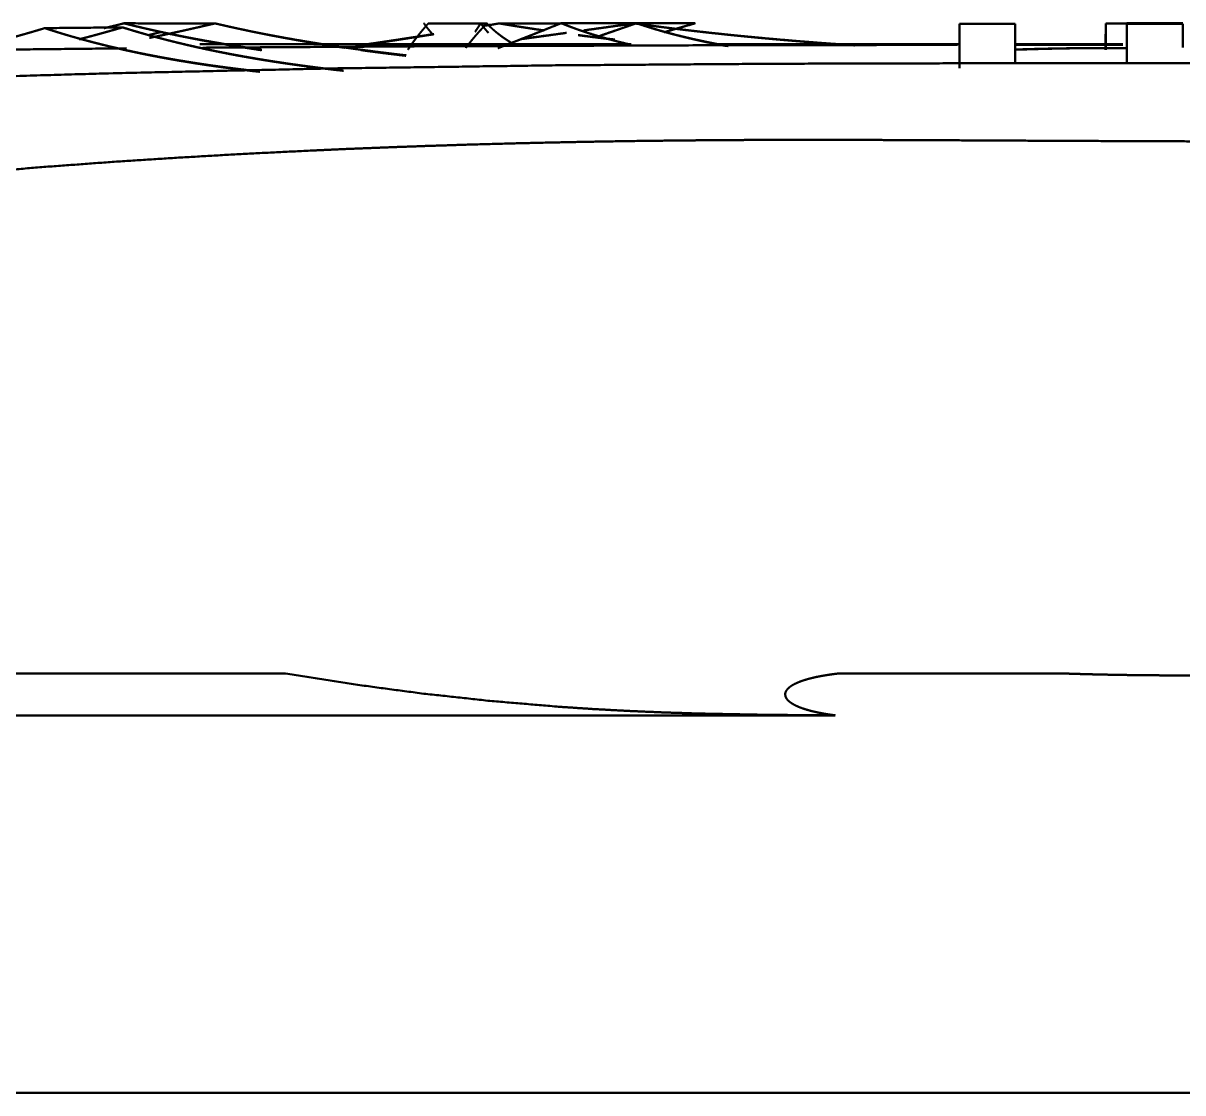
# Paper-space layout 'Layout1' of a CAD drawing. Header units: millimetres. Extents: x 37 to 380, y 30 to 264.
# Drawn here: x 57.91 to 63.44, y 167.45 to 172.55 of the extents above; entities that cross this region are included whole.
import ezdxf

# ---------------------------------------------------------------- set-up
doc = ezdxf.new("R2010")
doc.units = ezdxf.units.MM
doc.layers.add('170', color=7, linetype='Continuous', true_color=0xffffff)

psp = doc.layouts.get("Layout1")

# ---------------------------------------------------------------- linework, layer by layer
at = {"layer": '170', "color": 155, "linetype": 'Continuous', "lineweight": 50}
for p, q in [((60.1793, 172.549), (60.4782, 172.549)), ((60.4782, 172.549), (60.1793, 172.549)), ((62.374, 172.3349), (62.374, 172.5466)), ((63.0717, 172.549), (63.0701, 172.4231)), ((63.0713, 172.4486), (63.0717, 172.5492)), ((63.0717, 172.5492), (63.3032, 172.5491)), ((63.1729, 172.3565), (63.1729, 172.5473)), ((58.7523, 172.4498), (59.1657, 172.4495)), ((62.6406, 172.4469), (63.1535, 172.4473)), ((62.6409, 172.4495), (63.153, 172.4494)), ((63.0912, 172.4314), (63.1728, 172.4313)), ((40.9008, 169.4491), (59.1618, 169.4491)), ((40.9008, 169.2491), (61.7819, 169.2491)), ((40.9008, 167.4491), (67.7307, 167.4491)), ((40.9008, 167.4491), (67.7307, 167.4491))]:
    psp.add_line(p, q, dxfattribs=at)
for points, knots in [([(57.5826, 172.4133), (57.5887, 172.4147), (57.6, 172.4171), (57.6112, 172.4196), (57.6225, 172.4222), (57.6338, 172.4248), (57.6452, 172.4274), (57.6565, 172.43), (57.668, 172.4327), (57.6794, 172.4354), (57.6909, 172.4382), (57.7024, 172.441), (57.714, 172.4438), (57.7255, 172.4467), (57.7371, 172.4496), (57.7488, 172.4526), (57.7605, 172.4555), (57.7722, 172.4586), (57.7839, 172.4616), (57.7957, 172.4647), (57.8075, 172.4678), (57.8194, 172.471), (57.8313, 172.4742), (57.8432, 172.4774), (57.8551, 172.4807), (57.8671, 172.484), (57.8791, 172.4873), (57.8911, 172.4907), (57.9032, 172.4941), (57.9153, 172.4975), (57.9274, 172.501), (57.9396, 172.5045), (57.9518, 172.5081), (57.964, 172.5117), (57.9763, 172.5153), (57.9886, 172.5189), (58.0009, 172.5226), (58.0132, 172.5264)], [0, 0, 0.014145, 0.03994, 0.065806, 0.091783, 0.117833, 0.143998, 0.170231, 0.196575, 0.222997, 0.249514, 0.276132, 0.302834, 0.329626, 0.356519, 0.383497, 0.410559, 0.437723, 0.464972, 0.492312, 0.519747, 0.547275, 0.574898, 0.602602, 0.630402, 0.658277, 0.686266, 0.714336, 0.742503, 0.770745, 0.799084, 0.827515, 0.856039, 0.88465, 0.913347, 0.942142, 0.971048, 1, 1]), ([(59.038, 172.3195), (59.0014, 172.3237), (58.9693, 172.3274), (58.9375, 172.3313), (58.906, 172.3353), (58.8747, 172.3393), (58.8438, 172.3435), (58.813, 172.3478), (58.7826, 172.3522), (58.7524, 172.3567), (58.7226, 172.3613), (58.6929, 172.3661), (58.6636, 172.3709), (58.6344, 172.3758), (58.6057, 172.3809), (58.577, 172.386), (58.5488, 172.3913), (58.5207, 172.3967), (58.493, 172.4021), (58.4654, 172.4077), (58.4382, 172.4134), (58.4111, 172.4192), (58.3844, 172.4251), (58.3579, 172.4311), (58.3317, 172.4372), (58.3056, 172.4434), (58.28, 172.4497), (58.2544, 172.4562), (58.2292, 172.4627), (58.2042, 172.4693), (58.1795, 172.4761), (58.1549, 172.483), (58.1307, 172.4899), (58.1067, 172.497), (58.0829, 172.5042), (58.0594, 172.5115), (58.0361, 172.5189), (58.013, 172.5264)], [0, 0, 0.035184, 0.065951, 0.096599, 0.126872, 0.157028, 0.186807, 0.216471, 0.245766, 0.274947, 0.303766, 0.332471, 0.360814, 0.389052, 0.416933, 0.444704, 0.472127, 0.499441, 0.526417, 0.553282, 0.579809, 0.606238, 0.63233, 0.658321, 0.683987, 0.709553, 0.734798, 0.759949, 0.784787, 0.809525, 0.833959, 0.858303, 0.882342, 0.906298, 0.929954, 0.953524, 0.976788, 1, 1]), ([(58.0132, 172.5264), (58.0257, 172.5223), (58.0383, 172.5182), (58.0508, 172.5142), (58.0634, 172.5103), (58.0761, 172.5063), (58.0887, 172.5024), (58.1014, 172.4986), (58.1142, 172.4948), (58.1269, 172.491), (58.1397, 172.4873), (58.1526, 172.4836), (58.1654, 172.4799), (58.1783, 172.4763), (58.1913, 172.4727), (58.2042, 172.4692), (58.2172, 172.4656), (58.2303, 172.4622), (58.2433, 172.4587), (58.2564, 172.4553), (58.2696, 172.452), (58.2827, 172.4487), (58.2959, 172.4454), (58.3092, 172.4421), (58.3224, 172.4389), (58.3357, 172.4357), (58.3491, 172.4326), (58.3624, 172.4295), (58.3758, 172.4264), (58.3892, 172.4233), (58.4027, 172.4203), (58.4162, 172.4174), (58.4297, 172.4144), (58.4432, 172.4115), (58.4568, 172.4087), (58.4704, 172.4058), (58.4841, 172.403), (58.4978, 172.4002), (58.5115, 172.3975), (58.5252, 172.3948), (58.539, 172.3921), (58.5528, 172.3895), (58.5666, 172.3869), (58.5805, 172.3843), (58.5944, 172.3818), (58.6083, 172.3793), (58.6223, 172.3768), (58.6363, 172.3743), (58.6503, 172.3719), (58.6643, 172.3695), (58.6784, 172.3672), (58.6925, 172.3649), (58.7067, 172.3626), (58.7209, 172.3603), (58.7351, 172.3581), (58.7493, 172.3559), (58.7636, 172.3537), (58.7779, 172.3516), (58.7922, 172.3495), (58.8066, 172.3474), (58.821, 172.3453), (58.8354, 172.3433), (58.8498, 172.3413), (58.8643, 172.3393), (58.8788, 172.3374), (58.8934, 172.3355), (58.9079, 172.3336), (58.9225, 172.3318), (58.9372, 172.3299), (58.9518, 172.3281), (58.9665, 172.3264), (58.9812, 172.3246), (58.996, 172.3229), (59.0108, 172.3212), (59.0256, 172.3196), (59.0373, 172.3183)], [0, 0, 0.012561, 0.025139, 0.037732, 0.050354, 0.062993, 0.075655, 0.088327, 0.101028, 0.113741, 0.126484, 0.139237, 0.15202, 0.164818, 0.177642, 0.190481, 0.203346, 0.216229, 0.229135, 0.242058, 0.255009, 0.267975, 0.280969, 0.29398, 0.30702, 0.320072, 0.333153, 0.346254, 0.35938, 0.372526, 0.385697, 0.398888, 0.412101, 0.425338, 0.438602, 0.451889, 0.465192, 0.478523, 0.491877, 0.505252, 0.518658, 0.53208, 0.545526, 0.558996, 0.572494, 0.586012, 0.599558, 0.613121, 0.626715, 0.640329, 0.65397, 0.667632, 0.681324, 0.695035, 0.708769, 0.72253, 0.73632, 0.750131, 0.763967, 0.777822, 0.791708, 0.80562, 0.819552, 0.83351, 0.847493, 0.861502, 0.875538, 0.889598, 0.903681, 0.91779, 0.931924, 0.946086, 0.960273, 0.974482, 0.988718, 1, 1]), ([(58.1764, 172.4729), (58.1899, 172.4764), (58.2034, 172.4799), (58.2306, 172.4871), (58.2443, 172.4908), (58.258, 172.4945), (58.2718, 172.4983), (58.2856, 172.5021), (58.2995, 172.506), (58.3135, 172.5099), (58.3275, 172.5138), (58.3415, 172.5178), (58.3556, 172.5218), (58.384, 172.53)], [0, 0, 0.064416, 0.129416, 0.260202, 0.325988, 0.39215, 0.4585, 0.525215, 0.592154, 0.65947, 0.726964, 0.794811, 0.862908, 1, 1]), ([(58.384, 172.53), (58.3579, 172.5225), (58.345, 172.5188), (58.3321, 172.5151), (58.3192, 172.5115), (58.3063, 172.5079), (58.2935, 172.5043), (58.2807, 172.5007), (58.2679, 172.4972), (58.2552, 172.4938), (58.2425, 172.4903), (58.2299, 172.4869), (58.2173, 172.4836), (58.2047, 172.4802), (58.1796, 172.4737), (58.1787, 172.4735)], [0, 0, 0.127193, 0.190495, 0.253604, 0.316511, 0.37926, 0.441784, 0.504139, 0.566267, 0.628228, 0.689963, 0.751519, 0.812874, 0.874061, 0.995796, 1, 1]), ([(58.391, 172.5493), (58.3584, 172.5411), (58.3421, 172.5371), (58.3259, 172.5332), (58.2958, 172.5259)], [0, 0, 0.343373, 0.513911, 0.684117, 1, 1]), ([(58.3046, 172.528), (58.327, 172.5334), (58.3429, 172.5373), (58.3589, 172.5413), (58.375, 172.5453), (58.391, 172.5493)], [0, 0, 0.258749, 0.443359, 0.628334, 0.81404, 1, 1]), ([(59.4376, 172.323), (59.4059, 172.3265), (59.3754, 172.33), (59.345, 172.3336), (59.3147, 172.3373), (59.2845, 172.3411), (59.2545, 172.3451), (59.2246, 172.3491), (59.1947, 172.3533), (59.1651, 172.3575), (59.1355, 172.3619), (59.106, 172.3664), (59.0767, 172.371), (59.0475, 172.3757), (59.0184, 172.3806), (58.9895, 172.3856), (58.9606, 172.3907), (58.9319, 172.3959), (58.9033, 172.4013), (58.8749, 172.4068), (58.8465, 172.4124), (58.8183, 172.4182), (58.7902, 172.4241), (58.7622, 172.4301), (58.7344, 172.4363), (58.7066, 172.4426), (58.679, 172.4491), (58.6516, 172.4557), (58.6242, 172.4624), (58.597, 172.4693), (58.5699, 172.4764), (58.543, 172.4836), (58.5161, 172.4909), (58.4894, 172.4984), (58.4629, 172.5061), (58.4364, 172.5139), (58.4102, 172.5219), (58.384, 172.53)], [0, 0, 0.029704, 0.058262, 0.086725, 0.11509, 0.143359, 0.171531, 0.199602, 0.227588, 0.255469, 0.283262, 0.310952, 0.338555, 0.366061, 0.393482, 0.420798, 0.448037, 0.475173, 0.502226, 0.52918, 0.556058, 0.582833, 0.609536, 0.636133, 0.662665, 0.689093, 0.715453, 0.741712, 0.767906, 0.793997, 0.820032, 0.845966, 0.871835, 0.897611, 0.923337, 0.948955, 0.974506, 1, 1]), ([(58.384, 172.53), (58.3965, 172.5261), (58.409, 172.5222), (58.4216, 172.5184), (58.4343, 172.5145), (58.4471, 172.5107), (58.4599, 172.507), (58.4728, 172.5032), (58.4857, 172.4995), (58.4988, 172.4958), (58.5119, 172.4922), (58.525, 172.4886), (58.5382, 172.485), (58.5515, 172.4814), (58.5649, 172.4779), (58.5783, 172.4744), (58.5918, 172.4709), (58.6054, 172.4674), (58.619, 172.464), (58.6327, 172.4606), (58.6465, 172.4572), (58.6604, 172.4539), (58.6743, 172.4506), (58.6883, 172.4473), (58.7023, 172.444), (58.7164, 172.4408), (58.7306, 172.4376), (58.7449, 172.4344), (58.7592, 172.4313), (58.7736, 172.4282), (58.7881, 172.4251), (58.8026, 172.422), (58.8172, 172.419), (58.8319, 172.416), (58.8467, 172.413), (58.8615, 172.4101), (58.8764, 172.4072), (58.8914, 172.4043), (58.9064, 172.4014), (58.9215, 172.3986), (58.9367, 172.3958), (58.952, 172.393), (58.9673, 172.3903), (58.9827, 172.3875), (58.9982, 172.3849), (59.0137, 172.3822), (59.0293, 172.3796), (59.045, 172.377), (59.0608, 172.3744), (59.0767, 172.3718), (59.0925, 172.3693), (59.1086, 172.3668), (59.1246, 172.3644), (59.1408, 172.3619), (59.1569, 172.3595), (59.1733, 172.3571), (59.1896, 172.3548), (59.206, 172.3525), (59.2225, 172.3502), (59.2391, 172.3479), (59.2558, 172.3457), (59.2725, 172.3435), (59.2893, 172.3413), (59.3062, 172.3391), (59.3232, 172.337), (59.3402, 172.3349), (59.3573, 172.3328), (59.3746, 172.3308), (59.3918, 172.3288), (59.4026, 172.3276)], [0, 0, 0.012599, 0.025218, 0.037919, 0.050646, 0.063457, 0.076289, 0.089211, 0.102151, 0.115179, 0.128229, 0.141366, 0.154532, 0.167778, 0.181054, 0.194416, 0.207804, 0.221277, 0.234783, 0.248373, 0.261988, 0.275697, 0.289431, 0.303256, 0.317104, 0.331049, 0.34502, 0.359083, 0.373173, 0.387354, 0.401565, 0.415872, 0.430207, 0.444633, 0.45909, 0.473637, 0.488219, 0.502893, 0.5176, 0.5324, 0.547229, 0.562158, 0.577113, 0.592169, 0.607253, 0.62244, 0.637652, 0.652963, 0.668307, 0.683752, 0.699226, 0.714804, 0.730407, 0.746114, 0.761855, 0.777698, 0.79357, 0.809547, 0.825553, 0.84167, 0.857812, 0.87406, 0.890343, 0.906731, 0.92315, 0.939674, 0.956235, 0.9729, 0.989598, 1, 1]), ([(58.391, 172.5493), (58.4076, 172.5451), (58.4243, 172.541), (58.4409, 172.537), (58.4577, 172.533), (58.4744, 172.529), (58.4912, 172.5251), (58.508, 172.5212), (58.5248, 172.5174), (58.5417, 172.5136), (58.5586, 172.5098), (58.5756, 172.5061), (58.5926, 172.5024), (58.6096, 172.4988), (58.6267, 172.4953), (58.6438, 172.4917), (58.6609, 172.4882), (58.6781, 172.4848), (58.6953, 172.4814), (58.7125, 172.478), (58.7298, 172.4746), (58.747, 172.4714), (58.7644, 172.4681), (58.7817, 172.4649), (58.7992, 172.4617), (58.8166, 172.4586), (58.8341, 172.4555), (58.8516, 172.4524), (58.8691, 172.4494), (58.8867, 172.4464), (58.9043, 172.4435), (58.9219, 172.4406), (58.9396, 172.4377), (58.9573, 172.4349), (58.975, 172.4321), (58.9928, 172.4294), (59.0106, 172.4266), (59.0455, 172.4214)], [0, 0, 0.025658, 0.05134, 0.077059, 0.102816, 0.128616, 0.154446, 0.180312, 0.206217, 0.232153, 0.258129, 0.284141, 0.310196, 0.336281, 0.362406, 0.388563, 0.414772, 0.441004, 0.467284, 0.493601, 0.519964, 0.546353, 0.572787, 0.599262, 0.62578, 0.652325, 0.678923, 0.705553, 0.732229, 0.758948, 0.785697, 0.812497, 0.839333, 0.866215, 0.893134, 0.920089, 0.94709, 1, 1]), ([(59.0474, 172.4232), (59.0179, 172.4274), (59.0032, 172.4296), (58.9885, 172.4318), (58.9739, 172.434), (58.9595, 172.4363), (58.945, 172.4385), (58.9306, 172.4408), (58.9163, 172.4431), (58.902, 172.4454), (58.8878, 172.4477), (58.8736, 172.45), (58.8595, 172.4524), (58.8455, 172.4548), (58.8315, 172.4572), (58.8176, 172.4596), (58.8038, 172.462), (58.79, 172.4645), (58.7762, 172.4669), (58.7626, 172.4694), (58.7489, 172.4719), (58.7354, 172.4744), (58.7219, 172.477), (58.7084, 172.4795), (58.695, 172.4821), (58.6817, 172.4847), (58.6684, 172.4873), (58.6553, 172.4899), (58.6421, 172.4926), (58.629, 172.4952), (58.616, 172.4979), (58.603, 172.5006), (58.5901, 172.5033), (58.5772, 172.5061), (58.5644, 172.5088), (58.5517, 172.5116), (58.5389, 172.5144), (58.5263, 172.5172), (58.5137, 172.52), (58.5012, 172.5229), (58.4887, 172.5257), (58.4763, 172.5286), (58.464, 172.5315), (58.4517, 172.5344), (58.4394, 172.5374), (58.4273, 172.5403), (58.4151, 172.5433), (58.4031, 172.5463), (58.391, 172.5493)], [0, 0, 0.044557, 0.066801, 0.08891, 0.110987, 0.132922, 0.154823, 0.176589, 0.198322, 0.219915, 0.241482, 0.262907, 0.284307, 0.305566, 0.326793, 0.347885, 0.368953, 0.389881, 0.410784, 0.431545, 0.452281, 0.472879, 0.493452, 0.513891, 0.534298, 0.554578, 0.574823, 0.594941, 0.615038, 0.634991, 0.654923, 0.674722, 0.694498, 0.71414, 0.733754, 0.753243, 0.772701, 0.792037, 0.81135, 0.830527, 0.84968, 0.868705, 0.887711, 0.906581, 0.925436, 0.944162, 0.96287, 0.981439, 1, 1]), ([(58.5123, 172.4798), (58.5455, 172.4867), (58.5624, 172.4903), (58.5794, 172.4939), (58.5965, 172.4976), (58.6136, 172.5013), (58.6308, 172.505), (58.6481, 172.5088), (58.6654, 172.5127), (58.6828, 172.5165), (58.7003, 172.5205), (58.7178, 172.5244), (58.7355, 172.5284), (58.7531, 172.5325), (58.7887, 172.5407), (58.8245, 172.5491)], [0, 0, 0.105947, 0.160158, 0.214468, 0.269128, 0.323903, 0.379013, 0.43426, 0.489836, 0.545549, 0.601598, 0.657763, 0.714278, 0.770894, 0.884983, 1, 1]), ([(58.8247, 172.5491), (58.7901, 172.541), (58.7729, 172.537), (58.7557, 172.533), (58.7386, 172.5291), (58.7215, 172.5252), (58.7044, 172.5214), (58.6874, 172.5175), (58.6705, 172.5138), (58.6535, 172.51), (58.6367, 172.5063), (58.6198, 172.5026), (58.603, 172.499), (58.5863, 172.4954), (58.5696, 172.4918), (58.5529, 172.4883), (58.5372, 172.485)], [0, 0, 0.120533, 0.180529, 0.240398, 0.300066, 0.35959, 0.418912, 0.478108, 0.537102, 0.595954, 0.654612, 0.713137, 0.771443, 0.829625, 0.887588, 0.945444, 1, 1]), ([(58.8245, 172.5491), (58.8396, 172.5456), (58.8547, 172.542), (58.87, 172.5385), (58.8853, 172.5351), (58.9008, 172.5316), (58.9163, 172.5282), (58.9319, 172.5248), (58.9476, 172.5214), (58.9634, 172.5181), (58.9792, 172.5148), (58.9952, 172.5114), (59.0112, 172.5082), (59.0273, 172.5049), (59.0435, 172.5017), (59.0598, 172.4985), (59.0762, 172.4953), (59.0927, 172.4922), (59.1092, 172.4891), (59.1259, 172.486), (59.1426, 172.4829), (59.1595, 172.4798), (59.1764, 172.4768), (59.1934, 172.4738), (59.2105, 172.4708), (59.2277, 172.4679), (59.245, 172.465), (59.2624, 172.4621), (59.2798, 172.4592), (59.2974, 172.4563), (59.315, 172.4535), (59.3327, 172.4507), (59.3505, 172.4479), (59.3685, 172.4452), (59.3865, 172.4425), (59.4046, 172.4398), (59.4227, 172.4371), (59.4411, 172.4344), (59.4594, 172.4318), (59.4779, 172.4292), (59.4964, 172.4266), (59.5151, 172.4241), (59.5338, 172.4216), (59.5527, 172.4191), (59.5716, 172.4166), (59.5906, 172.4141), (59.6097, 172.4117), (59.629, 172.4093), (59.6483, 172.4069), (59.6677, 172.4046), (59.6872, 172.4022), (59.7068, 172.3999), (59.7358, 172.3966)], [0, 0, 0.016804, 0.033619, 0.050575, 0.067568, 0.084698, 0.101857, 0.119157, 0.136484, 0.153958, 0.171456, 0.189105, 0.206772, 0.224596, 0.242444, 0.260438, 0.278464, 0.296634, 0.314836, 0.333188, 0.351566, 0.370097, 0.388658, 0.407372, 0.42611, 0.445007, 0.463929, 0.483003, 0.502111, 0.521375, 0.540667, 0.560117, 0.579593, 0.599231, 0.618894, 0.63872, 0.658572, 0.678588, 0.698632, 0.718834, 0.739071, 0.759464, 0.779892, 0.800478, 0.821099, 0.841877, 0.862691, 0.883668, 0.904674, 0.925849, 0.947049, 0.968418, 1, 1]), ([(59.4425, 172.4327), (59.4227, 172.4356), (59.4056, 172.4382), (59.3885, 172.4408), (59.3715, 172.4434), (59.3545, 172.446), (59.3375, 172.4487), (59.3205, 172.4515), (59.3036, 172.4542), (59.2867, 172.457), (59.2698, 172.4598), (59.253, 172.4627), (59.2362, 172.4656), (59.2194, 172.4685), (59.2026, 172.4714), (59.1859, 172.4744), (59.1691, 172.4774), (59.1525, 172.4805), (59.1358, 172.4836), (59.1192, 172.4867), (59.1026, 172.4898), (59.086, 172.493), (59.0695, 172.4963), (59.053, 172.4995), (59.0365, 172.5028), (59.02, 172.5062), (59.0036, 172.5095), (58.9872, 172.513), (58.9708, 172.5164), (58.9545, 172.5199), (58.9381, 172.5234), (58.9219, 172.527), (58.9056, 172.5306), (58.8894, 172.5342), (58.8732, 172.5379), (58.857, 172.5416), (58.8408, 172.5453), (58.8247, 172.5491)], [0, 0, 0.031816, 0.059304, 0.086758, 0.114172, 0.141552, 0.1689, 0.196215, 0.223491, 0.250732, 0.277944, 0.305115, 0.332254, 0.359352, 0.38643, 0.413467, 0.440465, 0.467431, 0.494369, 0.521267, 0.548146, 0.574977, 0.601777, 0.628549, 0.655286, 0.681989, 0.708668, 0.735309, 0.76192, 0.788488, 0.815038, 0.84155, 0.868036, 0.894484, 0.920919, 0.947308, 0.973665, 1, 1]), ([(59.8421, 172.5492), (59.8383, 172.5449), (59.8347, 172.5406), (59.8311, 172.5365), (59.8275, 172.5323), (59.824, 172.5282), (59.8206, 172.5241), (59.8172, 172.5201), (59.8138, 172.5161), (59.8106, 172.5122), (59.8073, 172.5083), (59.8042, 172.5044), (59.8011, 172.5006), (59.798, 172.4968), (59.795, 172.493), (59.7921, 172.4893), (59.7892, 172.4857), (59.7863, 172.4821), (59.7836, 172.4785), (59.7808, 172.4749), (59.7782, 172.4714), (59.7756, 172.468), (59.773, 172.4645), (59.7705, 172.4612), (59.7681, 172.4578), (59.7657, 172.4545), (59.7634, 172.4513), (59.7611, 172.448), (59.7589, 172.4448), (59.7567, 172.4417), (59.7546, 172.4386), (59.7526, 172.4355), (59.7506, 172.4325), (59.7486, 172.4295), (59.7467, 172.4266), (59.7454, 172.4245)], [0, 0, 0.035847, 0.071446, 0.10649, 0.141129, 0.175335, 0.20913, 0.242443, 0.275373, 0.307872, 0.33996, 0.371597, 0.402823, 0.43362, 0.463987, 0.493924, 0.523505, 0.552606, 0.58133, 0.609575, 0.637446, 0.66491, 0.691949, 0.718563, 0.744805, 0.770571, 0.795987, 0.820981, 0.845626, 0.869778, 0.89353, 0.916917, 0.939905, 0.962459, 0.98467, 1, 1]), ([(59.7459, 172.4249), (59.752, 172.4344), (59.7561, 172.4404), (59.7603, 172.4467), (59.7648, 172.453), (59.7695, 172.4595), (59.7744, 172.4662), (59.7795, 172.473), (59.7848, 172.48), (59.7903, 172.4871), (59.7961, 172.4943), (59.802, 172.5017), (59.8082, 172.5093), (59.8145, 172.5169), (59.8211, 172.5248), (59.8279, 172.5328), (59.8349, 172.5409), (59.8421, 172.5492)], [0, 0, 0.071469, 0.117917, 0.165828, 0.215371, 0.266391, 0.319001, 0.37308, 0.428779, 0.48601, 0.544828, 0.605154, 0.667095, 0.730488, 0.795481, 0.862138, 0.930576, 1, 1]), ([(59.8213, 172.5492), (59.8242, 172.5449), (59.8272, 172.5407), (59.8301, 172.5365), (59.8332, 172.5324), (59.8363, 172.5283), (59.8395, 172.5242), (59.8427, 172.5202), (59.846, 172.5162), (59.8493, 172.5123), (59.8526, 172.5084), (59.8561, 172.5046), (59.8595, 172.5008), (59.8651, 172.4949)], [0, 0, 0.073924, 0.147735, 0.221532, 0.295252, 0.368899, 0.442572, 0.516194, 0.58987, 0.663564, 0.73729, 0.810949, 0.884775, 1, 1]), ([(59.865, 172.4951), (59.8579, 172.5026), (59.8513, 172.5101), (59.8449, 172.5176), (59.8386, 172.5253), (59.8327, 172.5331), (59.8269, 172.5411), (59.8213, 172.5492)], [0, 0, 0.148934, 0.291778, 0.434282, 0.576166, 0.717781, 0.858942, 1, 1]), ([(60.0219, 172.4332), (60.0233, 172.4352), (60.0277, 172.4412), (60.0323, 172.4474), (60.0372, 172.4537), (60.0423, 172.4601), (60.0476, 172.4667), (60.0531, 172.4734), (60.0589, 172.4803), (60.0648, 172.4874), (60.071, 172.4946), (60.0775, 172.5019), (60.0841, 172.5094), (60.091, 172.517), (60.0981, 172.5248), (60.1054, 172.5327), (60.113, 172.5409), (60.1207, 172.5491)], [0, 0, 0.016442, 0.065352, 0.115745, 0.167998, 0.221747, 0.277263, 0.334391, 0.393296, 0.45377, 0.516105, 0.579994, 0.64575, 0.713067, 0.782212, 0.853014, 0.926056, 1, 1]), ([(60.1207, 172.5491), (60.1172, 172.5453), (60.1136, 172.5415), (60.1101, 172.5378), (60.1067, 172.5341), (60.1033, 172.5304), (60.0999, 172.5268), (60.0966, 172.5232), (60.0934, 172.5196), (60.0902, 172.5161), (60.087, 172.5126), (60.0839, 172.5091), (60.0808, 172.5056), (60.0778, 172.5022), (60.0748, 172.4988), (60.0718, 172.4954), (60.069, 172.4921), (60.0661, 172.4888), (60.0633, 172.4855), (60.0606, 172.4823), (60.0579, 172.4791), (60.0552, 172.4759), (60.0526, 172.4727), (60.05, 172.4696), (60.0475, 172.4665), (60.0451, 172.4635), (60.0426, 172.4604), (60.0403, 172.4574), (60.0379, 172.4544), (60.0357, 172.4515), (60.0334, 172.4486), (60.0312, 172.4457), (60.0291, 172.4428), (60.027, 172.44), (60.025, 172.4372), (60.0222, 172.4334)], [0, 0, 0.034172, 0.068179, 0.101804, 0.134998, 0.167884, 0.200459, 0.23258, 0.264418, 0.295898, 0.327023, 0.357791, 0.388276, 0.418333, 0.448034, 0.477431, 0.506473, 0.53511, 0.563466, 0.591447, 0.619075, 0.646349, 0.673272, 0.699842, 0.726113, 0.751959, 0.777529, 0.802674, 0.827545, 0.852045, 0.876198, 0.900002, 0.92346, 0.946571, 0.969316, 1, 1]), ([(60.0922, 172.5491), (60.0894, 172.5451), (60.0866, 172.5411), (60.0839, 172.5371), (60.0813, 172.5332), (60.0787, 172.5294), (60.0762, 172.5255), (60.0737, 172.5217), (60.0712, 172.518), (60.0689, 172.5142), (60.0665, 172.5105), (60.066, 172.5097)], [0, 0, 0.103258, 0.205845, 0.306727, 0.406633, 0.505022, 0.602321, 0.698287, 0.793291, 0.886725, 0.979078, 1, 1]), ([(60.1284, 172.5043), (60.1163, 172.5178), (60.11, 172.5254), (60.1039, 172.5331), (60.098, 172.5411), (60.0922, 172.5491)], [0, 0, 0.314405, 0.485724, 0.656559, 0.828364, 1, 1]), ([(60.0922, 172.5491), (60.0949, 172.5453), (60.0976, 172.5415), (60.1003, 172.5378), (60.1032, 172.5341), (60.106, 172.5304), (60.1089, 172.5268), (60.1119, 172.5231), (60.1149, 172.5196), (60.118, 172.516), (60.1211, 172.5125), (60.1253, 172.5078)], [0, 0, 0.087563, 0.17525, 0.262997, 0.350804, 0.438898, 0.526923, 0.615197, 0.703644, 0.792341, 0.881111, 1, 1]), ([(60.1024, 172.5361), (60.1066, 172.5368), (60.1793, 172.549)], [0, 0, 0.054225, 1, 1]), ([(60.1207, 172.5491), (60.1246, 172.5451), (60.1284, 172.5411), (60.1323, 172.5372), (60.1363, 172.5333), (60.1403, 172.5295), (60.1444, 172.5257), (60.1485, 172.5219), (60.1526, 172.5182), (60.1568, 172.5145), (60.1611, 172.5109), (60.1654, 172.5073), (60.1697, 172.5037), (60.1741, 172.5002), (60.1785, 172.4967), (60.183, 172.4933), (60.1876, 172.4898), (60.1921, 172.4865), (60.1968, 172.4831), (60.2015, 172.4798), (60.2062, 172.4766), (60.211, 172.4734), (60.2158, 172.4702), (60.2207, 172.467), (60.2256, 172.4639), (60.2305, 172.4608), (60.2356, 172.4578), (60.2403, 172.455)], [0, 0, 0.036215, 0.072498, 0.108753, 0.145129, 0.181489, 0.217931, 0.254366, 0.290916, 0.327489, 0.364166, 0.400849, 0.437715, 0.474595, 0.511598, 0.548649, 0.585846, 0.6231, 0.660535, 0.698034, 0.735655, 0.773414, 0.811276, 0.849282, 0.887456, 0.925722, 0.964165, 1, 1]), ([(60.2405, 172.4553), (60.2269, 172.4635), (60.2168, 172.4699), (60.2068, 172.4765), (60.1971, 172.4832), (60.1877, 172.49), (60.1785, 172.4969), (60.1695, 172.504), (60.1608, 172.5112), (60.1523, 172.5185), (60.1441, 172.5259), (60.1361, 172.5335), (60.1283, 172.5413), (60.1207, 172.5491)], [0, 0, 0.103933, 0.182754, 0.260866, 0.337871, 0.414232, 0.489647, 0.564516, 0.638482, 0.711982, 0.784711, 0.857031, 0.928632, 1, 1]), ([(60.1746, 172.431), (60.1806, 172.4333), (60.1952, 172.4389), (60.2099, 172.4446), (60.2401, 172.4564), (60.2555, 172.4624), (60.2712, 172.4685), (60.287, 172.4748), (60.303, 172.4811), (60.3193, 172.4876), (60.3525, 172.5007), (60.3693, 172.5075), (60.4038, 172.5213), (60.439, 172.5354), (60.4751, 172.55)], [0, 0, 0.020017, 0.068309, 0.117282, 0.217493, 0.26873, 0.320623, 0.373329, 0.426676, 0.480837, 0.591227, 0.647442, 0.762132, 0.879636, 1, 1]), ([(60.3938, 172.5155), (60.3791, 172.5176), (60.3654, 172.5196), (60.3382, 172.5237), (60.3111, 172.5278), (60.2977, 172.5298), (60.2843, 172.5319), (60.271, 172.534), (60.2577, 172.5361), (60.2446, 172.5382), (60.2314, 172.5404), (60.2052, 172.5447), (60.1793, 172.549)], [0, 0, 0.068223, 0.132124, 0.258982, 0.384879, 0.44738, 0.509824, 0.571822, 0.633788, 0.69533, 0.756817, 0.878874, 1, 1]), ([(60.1793, 172.549), (60.1962, 172.5462), (60.213, 172.5434), (60.23, 172.5406), (60.2639, 172.5351), (60.2809, 172.5324), (60.2979, 172.5298), (60.315, 172.5271), (60.3321, 172.5245), (60.3492, 172.5219), (60.3663, 172.5194), (60.3942, 172.5152)], [0, 0, 0.078619, 0.157268, 0.236067, 0.393994, 0.473099, 0.552307, 0.631641, 0.711071, 0.790597, 0.87025, 1, 1]), ([(60.4751, 172.55), (60.4663, 172.5464), (60.449, 172.5395), (60.4319, 172.5326), (60.415, 172.5258), (60.4067, 172.5225), (60.3984, 172.5192), (60.382, 172.5126), (60.3739, 172.5094), (60.3658, 172.5061), (60.3578, 172.503), (60.3498, 172.4998), (60.3341, 172.4936), (60.3263, 172.4905), (60.3109, 172.4844), (60.2957, 172.4784), (60.2808, 172.4726), (60.266, 172.4668), (60.2515, 172.4611), (60.2372, 172.4556), (60.2301, 172.4528), (60.2162, 172.4474), (60.1967, 172.44)], [0, 0, 0.031466, 0.09389, 0.155448, 0.216173, 0.24625, 0.276052, 0.335109, 0.364356, 0.393337, 0.422167, 0.450731, 0.507294, 0.535303, 0.590633, 0.645145, 0.69884, 0.751718, 0.803794, 0.855054, 0.880355, 0.930397, 1, 1]), ([(60.4751, 172.55), (60.4837, 172.5465), (60.4924, 172.5431), (60.5011, 172.5397), (60.5099, 172.5363), (60.5187, 172.533), (60.5275, 172.5297), (60.5364, 172.5264), (60.5453, 172.5232), (60.5543, 172.52), (60.5633, 172.5169), (60.5724, 172.5138), (60.5814, 172.5107), (60.5906, 172.5076), (60.5997, 172.5046), (60.6089, 172.5016), (60.6182, 172.4987), (60.6275, 172.4958), (60.6368, 172.4929), (60.6462, 172.49), (60.6556, 172.4872), (60.665, 172.4844), (60.6745, 172.4816), (60.684, 172.4789), (60.6936, 172.4762), (60.7032, 172.4735), (60.7128, 172.4709), (60.7225, 172.4683), (60.7323, 172.4657), (60.742, 172.4632), (60.7518, 172.4606), (60.7617, 172.4582), (60.7715, 172.4557), (60.7815, 172.4533), (60.7914, 172.4508), (60.8084, 172.4468)], [0, 0, 0.026665, 0.05339, 0.080181, 0.107069, 0.134011, 0.161043, 0.188117, 0.21529, 0.242531, 0.269853, 0.297245, 0.324724, 0.352259, 0.379892, 0.407596, 0.4354, 0.463267, 0.49122, 0.519255, 0.547369, 0.575571, 0.603862, 0.632227, 0.660682, 0.689221, 0.717857, 0.74657, 0.775381, 0.80427, 0.833244, 0.862318, 0.891493, 0.920725, 0.950073, 1, 1]), ([(60.8059, 172.4478), (60.7691, 172.4566), (60.7488, 172.4617), (60.7286, 172.467), (60.7087, 172.4723), (60.6891, 172.4777), (60.6698, 172.4832), (60.6507, 172.4888), (60.632, 172.4945), (60.6135, 172.5003), (60.5953, 172.5062), (60.5773, 172.5122), (60.5596, 172.5182), (60.5422, 172.5244), (60.525, 172.5306), (60.5081, 172.537), (60.4915, 172.5434), (60.4751, 172.55)], [0, 0, 0.108943, 0.169587, 0.229827, 0.289047, 0.347871, 0.405696, 0.463119, 0.51957, 0.575652, 0.630778, 0.685525, 0.739363, 0.792831, 0.845433, 0.897627, 0.948928, 1, 1]), ([(60.5835, 172.5156), (60.5873, 172.5161), (60.6254, 172.5214), (60.703, 172.5322), (60.7424, 172.5377), (60.8239, 172.5491)], [0, 0, 0.015649, 0.174168, 0.496892, 0.661176, 1, 1]), ([(60.8239, 172.5491), (60.7842, 172.5435), (60.7447, 172.538), (60.7053, 172.5325), (60.666, 172.527), (60.6464, 172.5242), (60.6072, 172.5188), (60.5877, 172.516), (60.5851, 172.5157)], [0, 0, 0.165962, 0.331466, 0.496546, 0.661168, 0.743293, 0.907252, 0.989052, 1, 1]), ([(60.8349, 172.5499), (60.825, 172.5465), (60.8053, 172.5397), (60.7955, 172.5363), (60.7761, 172.5296), (60.7665, 172.5263), (60.7475, 172.5197), (60.7287, 172.5131), (60.7101, 172.5067), (60.7009, 172.5035), (60.6917, 172.5003), (60.6826, 172.4971), (60.6645, 172.4908), (60.6486, 172.4853)], [0, 0, 0.053218, 0.158957, 0.211371, 0.315338, 0.366857, 0.469068, 0.570102, 0.669967, 0.719465, 0.768648, 0.817557, 0.914464, 1, 1]), ([(60.6609, 172.4899), (60.7074, 172.506), (60.7248, 172.512), (60.7605, 172.5243), (60.7972, 172.5369), (60.8349, 172.5499)], [0, 0, 0.267338, 0.367286, 0.572189, 0.783097, 1, 1]), ([(60.8239, 172.5491), (60.8415, 172.5466), (60.8768, 172.5418), (60.9124, 172.5371), (60.9303, 172.5347), (60.9483, 172.5324), (60.9663, 172.5301), (60.9845, 172.5278), (61.0027, 172.5256), (61.021, 172.5233), (61.0393, 172.5211), (61.0577, 172.5189), (61.0761, 172.5167), (61.0947, 172.5145), (61.1133, 172.5124), (61.1507, 172.5081), (61.1696, 172.506), (61.1885, 172.5039), (61.2075, 172.5019), (61.2265, 172.4999), (61.2456, 172.4978), (61.2648, 172.4958), (61.284, 172.4938), (61.3033, 172.4919), (61.3227, 172.4899), (61.3421, 172.488), (61.3617, 172.4861), (61.401, 172.4823), (61.4207, 172.4805), (61.4603, 172.4768), (61.4803, 172.475), (61.5204, 172.4715), (61.5405, 172.4698), (61.581, 172.4663), (61.6014, 172.4647), (61.6218, 172.463), (61.6423, 172.4614), (61.6835, 172.4581), (61.7041, 172.4565), (61.7249, 172.455), (61.7457, 172.4534), (61.7876, 172.4504), (61.8087, 172.4489), (61.857, 172.4455)], [0, 0, 0.0171, 0.051435, 0.086035, 0.103408, 0.120893, 0.138394, 0.156007, 0.173637, 0.191385, 0.209144, 0.227021, 0.244909, 0.262914, 0.280932, 0.317219, 0.335478, 0.353759, 0.372153, 0.390564, 0.409088, 0.427628, 0.446281, 0.464952, 0.483731, 0.502532, 0.521445, 0.559416, 0.578477, 0.616838, 0.636138, 0.674886, 0.694334, 0.733469, 0.753156, 0.772861, 0.792678, 0.832453, 0.852416, 0.872486, 0.892575, 0.932991, 0.953319, 1, 1]), ([(61.8738, 172.4441), (61.8429, 172.4462), (61.8004, 172.4491), (61.7792, 172.4506), (61.758, 172.4522), (61.7368, 172.4537), (61.7156, 172.4553), (61.6945, 172.4569), (61.6733, 172.4586), (61.6522, 172.4602), (61.6312, 172.4619), (61.6101, 172.4636), (61.589, 172.4654), (61.568, 172.4671), (61.547, 172.4689), (61.526, 172.4707), (61.5051, 172.4726), (61.4841, 172.4744), (61.4632, 172.4763), (61.4423, 172.4782), (61.4214, 172.4802), (61.4005, 172.4821), (61.3796, 172.4841), (61.3588, 172.4861), (61.338, 172.4882), (61.3172, 172.4903), (61.2964, 172.4924), (61.2757, 172.4945), (61.2549, 172.4967), (61.2342, 172.4989), (61.2135, 172.5011), (61.1928, 172.5033), (61.1722, 172.5056), (61.1515, 172.5079), (61.1309, 172.5103), (61.1103, 172.5126), (61.0897, 172.515), (61.0691, 172.5174), (61.0486, 172.5199), (61.0281, 172.5224), (61.0076, 172.5249), (60.9871, 172.5275), (60.9666, 172.5301), (60.9462, 172.5327), (60.9257, 172.5353), (60.9053, 172.538), (60.8849, 172.5407), (60.8646, 172.5435), (60.8442, 172.5462), (60.8239, 172.5491)], [0, 0, 0.029358, 0.06972, 0.089877, 0.11002, 0.130145, 0.150253, 0.170343, 0.19042, 0.210474, 0.230521, 0.250544, 0.270555, 0.290549, 0.310525, 0.330488, 0.35043, 0.370358, 0.390275, 0.410169, 0.430056, 0.44992, 0.469768, 0.489603, 0.509422, 0.529223, 0.549012, 0.568786, 0.588542, 0.608282, 0.62801, 0.64772, 0.66742, 0.687099, 0.706766, 0.726412, 0.746051, 0.76567, 0.785282, 0.804868, 0.824449, 0.844009, 0.863564, 0.883092, 0.902615, 0.922118, 0.941614, 0.961086, 0.980549, 1, 1]), ([(61.2599, 172.4417), (61.2565, 172.4423), (61.2359, 172.4462), (61.2153, 172.4502), (61.1949, 172.4542), (61.1746, 172.4584), (61.1545, 172.4626), (61.1345, 172.467), (61.1147, 172.4714), (61.095, 172.4759), (61.0755, 172.4805), (61.0561, 172.4852), (61.0369, 172.49), (61.0178, 172.4949), (60.9988, 172.4999), (60.98, 172.5051), (60.9614, 172.5103), (60.9429, 172.5156), (60.9245, 172.521), (60.9063, 172.5266), (60.8882, 172.5322), (60.8703, 172.538), (60.8526, 172.5439), (60.8349, 172.5499)], [0, 0, 0.007889, 0.055839, 0.103528, 0.150907, 0.198028, 0.244845, 0.291397, 0.337655, 0.383644, 0.42936, 0.474799, 0.51998, 0.564888, 0.609536, 0.653916, 0.698051, 0.741912, 0.785546, 0.828911, 0.872063, 0.914919, 0.957543, 1, 1]), ([(60.8349, 172.5499), (60.8432, 172.5471), (60.8515, 172.5443), (60.8599, 172.5415), (60.8683, 172.5387), (60.8768, 172.5359), (60.8854, 172.5332), (60.8941, 172.5305), (60.9028, 172.5278), (60.9116, 172.5251), (60.9204, 172.5224), (60.9294, 172.5198), (60.9383, 172.5171), (60.9474, 172.5145), (60.9565, 172.5119), (60.9658, 172.5093), (60.975, 172.5068), (60.9844, 172.5042), (60.9938, 172.5017), (61.0033, 172.4992), (61.0128, 172.4967), (61.0224, 172.4942), (61.0321, 172.4918), (61.0419, 172.4894), (61.0517, 172.4869), (61.0616, 172.4845), (61.0716, 172.4822), (61.0817, 172.4798), (61.0918, 172.4775), (61.102, 172.4751), (61.1122, 172.4728), (61.1226, 172.4705), (61.1329, 172.4682), (61.1434, 172.466), (61.154, 172.4638), (61.1646, 172.4615), (61.1753, 172.4593), (61.1861, 172.4572), (61.1969, 172.455), (61.2078, 172.4528), (61.2188, 172.4507), (61.2298, 172.4486), (61.2409, 172.4465), (61.2521, 172.4444), (61.2634, 172.4424), (61.2721, 172.4408)], [0, 0, 0.019387, 0.038803, 0.058425, 0.078116, 0.097996, 0.117938, 0.138092, 0.158291, 0.178709, 0.199183, 0.219864, 0.240616, 0.261563, 0.282576, 0.303802, 0.325094, 0.346594, 0.36816, 0.389941, 0.411782, 0.433857, 0.455981, 0.478332, 0.500734, 0.52337, 0.546068, 0.568994, 0.591972, 0.615184, 0.63847, 0.661964, 0.685538, 0.709325, 0.733193, 0.75728, 0.781448, 0.805831, 0.830284, 0.854968, 0.879722, 0.904708, 0.929771, 0.955055, 0.98041, 1, 1]), ([(60.966, 172.5069), (61.0111, 172.5199), (61.052, 172.5316), (61.0936, 172.5435), (61.1147, 172.5495)], [0, 0, 0.303389, 0.578509, 0.858582, 1, 1]), ([(61.1147, 172.5495), (61.0946, 172.5438), (61.0749, 172.5382), (61.0554, 172.5326), (61.0363, 172.5272), (61.0175, 172.5218), (60.999, 172.5165), (60.9898, 172.5138), (60.9807, 172.5112), (60.9779, 172.5104)], [0, 0, 0.146597, 0.290917, 0.433021, 0.572919, 0.710615, 0.84616, 0.912974, 0.979504, 1, 1]), ([(62.374, 172.4259), (62.374, 172.4265), (62.374, 172.4345), (62.374, 172.4427), (62.374, 172.4469), (62.374, 172.4511), (62.374, 172.4597), (62.374, 172.4685), (62.374, 172.4776), (62.374, 172.4868), (62.374, 172.4963), (62.374, 172.5059), (62.374, 172.5158), (62.374, 172.5208), (62.374, 172.5258), (62.374, 172.5361), (62.374, 172.5466)], [0, 0, 0.005394, 0.071575, 0.139469, 0.174058, 0.209075, 0.280479, 0.353596, 0.42851, 0.505051, 0.583305, 0.663271, 0.744949, 0.786387, 0.828339, 0.913356, 1, 1]), ([(62.6403, 172.3588), (62.6403, 172.3618), (62.6403, 172.3662), (62.6403, 172.3753), (62.6403, 172.38), (62.6403, 172.3895), (62.6403, 172.3945), (62.6403, 172.4046), (62.6403, 172.415), (62.6404, 172.4259), (62.6404, 172.437), (62.6404, 172.4486), (62.6404, 172.4605), (62.6404, 172.4666), (62.6404, 172.479), (62.6404, 172.4918), (62.6404, 172.505), (62.6404, 172.5186), (62.6404, 172.5325), (62.6404, 172.5468)], [0, 0, 0.016048, 0.039461, 0.087716, 0.112503, 0.163507, 0.189668, 0.243474, 0.299093, 0.356637, 0.416048, 0.477439, 0.540698, 0.57307, 0.639242, 0.707392, 0.777576, 0.849684, 0.923825, 1, 1]), ([(62.6404, 172.5468), (62.6404, 172.4951), (62.6404, 172.4061), (62.6404, 172.3559)], [0, 0, 0.270842, 0.737495, 1, 1]), ([(63.0717, 172.4229), (63.0717, 172.4564), (63.0717, 172.549)], [0, 0, 0.26541, 1, 1]), ([(63.0717, 172.4314), (63.0717, 172.4402), (63.0717, 172.4503), (63.0717, 172.4554), (63.0717, 172.466), (63.0717, 172.4768), (63.0717, 172.4824), (63.0717, 172.4937), (63.0717, 172.4996), (63.0717, 172.5114), (63.0717, 172.5175), (63.0717, 172.5298), (63.0717, 172.5426), (63.0717, 172.549)], [0, 0, 0.075187, 0.16065, 0.204392, 0.293983, 0.386298, 0.433641, 0.530171, 0.579534, 0.680369, 0.731928, 0.836978, 0.945103, 1, 1]), ([(63.1728, 172.4347), (63.1728, 172.4432), (63.1728, 172.4512), (63.1728, 172.4554), (63.1728, 172.4595), (63.1728, 172.468), (63.1728, 172.4766), (63.1728, 172.4855), (63.1729, 172.49), (63.1729, 172.499), (63.1729, 172.5083), (63.1729, 172.5178), (63.1729, 172.5274), (63.1729, 172.5373), (63.1729, 172.5473)], [0, 0, 0.074846, 0.146754, 0.183304, 0.220222, 0.295436, 0.372302, 0.450822, 0.490679, 0.571494, 0.654055, 0.738176, 0.823859, 0.911103, 1, 1]), ([(63.1729, 172.5473), (63.1729, 172.5347), (63.1729, 172.5285), (63.1729, 172.5164), (63.1729, 172.5046), (63.1729, 172.493), (63.1728, 172.4817), (63.1728, 172.4707), (63.1728, 172.46), (63.1728, 172.4496), (63.1728, 172.4394), (63.1728, 172.4345), (63.1728, 172.4247), (63.1728, 172.4199), (63.1728, 172.4106), (63.1728, 172.406), (63.1728, 172.397), (63.1728, 172.3927), (63.1728, 172.3841), (63.1728, 172.38), (63.1728, 172.3759), (63.1728, 172.3718), (63.1728, 172.3678), (63.1728, 172.3639), (63.1728, 172.3589)], [0, 0, 0.066648, 0.099397, 0.163741, 0.226604, 0.287932, 0.347778, 0.406144, 0.463028, 0.518431, 0.572353, 0.598793, 0.650576, 0.675919, 0.725507, 0.749808, 0.797312, 0.820516, 0.86588, 0.888042, 0.909819, 0.931322, 0.952441, 0.973231, 1, 1]), ([(63.4395, 172.5474), (63.4395, 172.5417), (63.4395, 172.5305), (63.4395, 172.5195), (63.4395, 172.5088), (63.4395, 172.4982), (63.4395, 172.4879), (63.4395, 172.4829), (63.4395, 172.4779), (63.4395, 172.4681), (63.4395, 172.4632), (63.4395, 172.4537), (63.4395, 172.4445), (63.4395, 172.44), (63.4395, 172.4347)], [0, 0, 0.050325, 0.149968, 0.24741, 0.342836, 0.436245, 0.527546, 0.572371, 0.616738, 0.703914, 0.746723, 0.830782, 0.912641, 0.952791, 1, 1]), ([(58.5664, 172.5079), (58.5491, 172.5035), (58.5357, 172.5), (58.5223, 172.4966), (58.5104, 172.4936)], [0, 0, 0.308894, 0.548742, 0.78811, 1, 1]), ([(58.5123, 172.494), (58.5333, 172.4994), (58.5457, 172.5025), (58.5581, 172.5057), (58.5677, 172.5082)], [0, 0, 0.378207, 0.601784, 0.825889, 1, 1]), ([(59.869, 172.4982), (59.8452, 172.4944), (59.8096, 172.4888), (59.7743, 172.4833), (59.7393, 172.4779), (59.7046, 172.4726), (59.6702, 172.4674), (59.6361, 172.4623), (59.6023, 172.4572), (59.5688, 172.4523), (59.5355, 172.4475), (59.519, 172.4451), (59.4941, 172.4415)], [0, 0, 0.063638, 0.158676, 0.252896, 0.346284, 0.438876, 0.53064, 0.621608, 0.711759, 0.801119, 0.889688, 0.9336, 1, 1]), ([(59.5124, 172.4425), (59.5412, 172.4468), (59.5757, 172.4519), (59.6103, 172.4571), (59.645, 172.4624), (59.6798, 172.4678), (59.7147, 172.4732), (59.7498, 172.4787), (59.785, 172.4842), (59.8202, 172.4898), (59.865, 172.497)], [0, 0, 0.081616, 0.179312, 0.277338, 0.375728, 0.474459, 0.57355, 0.672954, 0.772743, 0.872831, 1, 1]), ([(60.5004, 172.5038), (60.4711, 172.4998), (60.4324, 172.4944), (60.3938, 172.489), (60.3554, 172.4837), (60.317, 172.4784), (60.2823, 172.4737)], [0, 0, 0.134528, 0.311786, 0.488536, 0.664779, 0.840508, 1, 1]), ([(60.2826, 172.4741), (60.3402, 172.482), (60.4078, 172.4913), (60.4977, 172.5037)], [0, 0, 0.267969, 0.582114, 1, 1]), ([(60.5572, 172.4927), (60.5916, 172.4883), (60.6091, 172.4861), (60.6267, 172.4839), (60.6618, 172.4795), (60.6795, 172.4774), (60.6971, 172.4753), (60.7189, 172.4727)], [0, 0, 0.212833, 0.321247, 0.429771, 0.6473, 0.756305, 0.865421, 1, 1]), ([(60.7312, 172.4719), (60.7096, 172.4744), (60.6947, 172.4762), (60.6797, 172.4779), (60.65, 172.4815), (60.6205, 172.4851), (60.6059, 172.4869), (60.5768, 172.4906), (60.5584, 172.493)], [0, 0, 0.124569, 0.211112, 0.29761, 0.469389, 0.63993, 0.724607, 0.893284, 1, 1]), ([(46.6468, 169.4491), (46.6576, 169.5992), (46.6782, 169.7485), (46.7092, 169.896), (46.751, 170.0408), (46.8039, 170.1818), (46.8678, 170.3181), (46.9424, 170.4487), (47.027, 170.573), (47.1211, 170.6904), (47.2236, 170.8006), (47.3335, 170.9036), (47.4495, 170.9996), (47.5708, 171.0888), (47.6964, 171.1716), (47.8257, 171.2485), (47.958, 171.3198), (48.0929, 171.3861), (48.23, 171.4477), (48.369, 171.5052), (48.5095, 171.5587), (48.6513, 171.6087), (48.7943, 171.6554), (48.9382, 171.6992), (49.0829, 171.7401), (49.3742, 171.8147), (49.6676, 171.8806), (49.9625, 171.939), (50.2586, 171.991), (50.5556, 172.0375), (50.8533, 172.079), (51.1517, 172.1163), (51.4505, 172.1498), (51.7496, 172.18), (52.049, 172.2073), (52.3487, 172.2319), (52.6485, 172.2541), (53.2486, 172.2924), (53.849, 172.3235), (54.4498, 172.349), (55.0507, 172.3697), (55.6518, 172.3865), (56.2529, 172.4001), (56.8541, 172.411), (57.4553, 172.4198), (58.4028, 172.4302)], [0, 0, 0.011595, 0.023205, 0.034823, 0.046437, 0.058044, 0.069641, 0.081231, 0.092819, 0.104411, 0.11601, 0.127615, 0.139222, 0.150822, 0.162416, 0.174003, 0.185587, 0.19717, 0.208755, 0.220342, 0.23193, 0.243518, 0.255107, 0.266696, 0.278284, 0.301457, 0.324628, 0.347795, 0.370961, 0.394127, 0.417294, 0.440462, 0.463631, 0.4868, 0.509968, 0.533136, 0.556304, 0.602638, 0.648973, 0.695307, 0.741642, 0.787976, 0.83431, 0.880644, 0.926978, 1, 1]), ([(58.7666, 172.4332), (59.8603, 172.44), (61.0628, 172.4443), (62.3658, 172.4466)], [0, 0, 0.303875, 0.637991, 1, 1]), ([(59.7347, 172.3946), (59.6999, 172.3987), (59.6824, 172.4008), (59.6649, 172.4029), (59.6474, 172.405), (59.63, 172.4072), (59.6125, 172.4094), (59.5951, 172.4117), (59.5778, 172.4139), (59.5604, 172.4162), (59.5431, 172.4185), (59.5258, 172.4209), (59.521, 172.4216)], [0, 0, 0.162428, 0.2444, 0.326246, 0.407966, 0.489603, 0.571116, 0.652527, 0.733838, 0.815048, 0.896129, 0.977116, 1, 1]), ([(62.6391, 172.4241), (62.6601, 172.4248), (62.687, 172.4256), (62.714, 172.4264), (62.7409, 172.4271), (62.7679, 172.4278), (62.7948, 172.4284), (62.8217, 172.429), (62.8487, 172.4295), (62.8756, 172.4299), (62.9026, 172.4303), (62.9295, 172.4307), (62.9565, 172.4309), (62.9834, 172.4312), (63.0103, 172.4313), (63.0373, 172.4314), (63.0642, 172.4314), (63.0912, 172.4314)], [0, 0, 0.046317, 0.10591, 0.165567, 0.225162, 0.284813, 0.344403, 0.404036, 0.463621, 0.52325, 0.582842, 0.642455, 0.702044, 0.761643, 0.821231, 0.880828, 0.940414, 1, 1]), ([(63.0912, 172.4314), (63.0636, 172.4314), (63.0496, 172.4314), (63.0357, 172.4314), (63.0216, 172.4313), (62.9933, 172.4311), (62.979, 172.431), (62.9502, 172.4307), (62.9211, 172.4304), (62.8917, 172.4299), (62.8768, 172.4297), (62.862, 172.4294), (62.8469, 172.4291), (62.8168, 172.4285), (62.7863, 172.4278), (62.771, 172.4274), (62.7401, 172.4266), (62.709, 172.4257), (62.6775, 172.4247), (62.6616, 172.4242), (62.6458, 172.4237), (62.6402, 172.4235)], [0, 0, 0.061126, 0.092033, 0.12294, 0.154191, 0.217037, 0.248621, 0.312489, 0.377034, 0.442246, 0.475197, 0.508137, 0.54141, 0.60829, 0.675816, 0.709735, 0.778228, 0.847368, 0.91713, 0.952329, 0.987517, 1, 1]), ([(48.9128, 169.4491), (48.9231, 169.5807), (48.942, 169.7114), (48.9699, 169.8404), (49.007, 169.9671), (49.0535, 170.0906), (49.1091, 170.2102), (49.1735, 170.3252), (49.2463, 170.4351), (49.3269, 170.5395), (49.4145, 170.6383), (49.5082, 170.7313), (49.6073, 170.8186), (49.7109, 170.9005), (49.8184, 170.9772), (49.9291, 171.0491), (50.0427, 171.1164), (50.1586, 171.1794), (50.2766, 171.2385), (50.3963, 171.294), (50.5175, 171.3462), (50.7636, 171.4414), (51.0135, 171.5261), (51.2662, 171.6017), (51.5212, 171.6696), (51.7778, 171.7307), (52.0358, 171.7859), (52.2949, 171.836), (52.5548, 171.8815), (52.8154, 171.9229), (53.0765, 171.9607), (53.338, 171.9953), (53.5999, 172.027), (53.8621, 172.056), (54.1246, 172.0827), (54.6501, 172.1297), (55.1762, 172.1696), (55.7027, 172.2035), (56.2296, 172.2324), (56.7567, 172.2571), (57.284, 172.2782), (57.8113, 172.2961), (58.3387, 172.3113), (59.3937, 172.3344), (60.4488, 172.349), (61.504, 172.3566), (62.5593, 172.3592), (63.0869, 172.3593), (64.1422, 172.3588), (65.1974, 172.3589), (66.2526, 172.3594), (66.7802, 172.3593), (67.8354, 172.3567), (68.8905, 172.349), (69.9456, 172.3343), (71.0006, 172.3112), (71.528, 172.296), (72.0553, 172.278), (72.5825, 172.257), (73.1095, 172.2323), (73.6363, 172.2034), (74.1628, 172.1695), (74.6889, 172.1296), (75.2145, 172.0825), (75.4769, 172.0558), (75.7392, 172.0267), (76.0011, 171.995), (76.2626, 171.9604), (76.5238, 171.9226), (76.7843, 171.8812), (77.0442, 171.8357), (77.3032, 171.7857), (77.5611, 171.7304), (77.8178, 171.6692), (78.0728, 171.6013), (78.3256, 171.5255), (78.5756, 171.4407), (78.8217, 171.3454), (78.943, 171.2931), (79.0627, 171.2376), (79.1806, 171.1784), (79.2965, 171.1154), (79.4099, 171.0481), (79.5206, 170.9762), (79.6279, 170.8994), (79.7314, 170.8175), (79.8304, 170.7301), (79.924, 170.6371), (80.0115, 170.5382), (80.092, 170.4337), (80.1648, 170.3237), (80.2291, 170.2086), (80.2846, 170.0889), (80.3309, 169.9653), (80.3679, 169.8385), (80.3957, 169.7093), (80.4145, 169.5786), (80.4247, 169.447)], [0, 0, 0.003907, 0.007817, 0.011726, 0.015635, 0.019542, 0.023447, 0.027351, 0.031256, 0.035161, 0.03907, 0.04298, 0.046891, 0.050801, 0.054711, 0.05862, 0.062528, 0.066435, 0.070343, 0.07425, 0.078157, 0.08597, 0.093783, 0.101595, 0.109407, 0.11722, 0.125032, 0.132845, 0.140658, 0.14847, 0.156283, 0.164095, 0.171907, 0.179718, 0.187529, 0.203152, 0.218775, 0.234399, 0.250024, 0.265649, 0.281274, 0.296898, 0.312522, 0.343767, 0.375013, 0.406259, 0.437506, 0.45313, 0.484377, 0.515623, 0.546868, 0.562491, 0.593736, 0.624981, 0.656227, 0.687472, 0.703095, 0.718718, 0.734341, 0.749964, 0.765586, 0.781209, 0.796833, 0.812456, 0.820268, 0.828081, 0.835893, 0.843706, 0.851518, 0.85933, 0.867142, 0.874953, 0.882765, 0.890577, 0.898391, 0.906206, 0.914023, 0.921839, 0.925748, 0.929655, 0.933562, 0.937469, 0.941375, 0.945281, 0.949189, 0.953098, 0.957008, 0.960917, 0.964825, 0.968731, 0.972636, 0.976541, 0.980448, 0.984357, 0.988268, 0.99218, 0.996092, 1, 1]), ([(64.6687, 171.9849), (64.3762, 171.985), (64.0736, 171.9853), (63.7605, 171.9858), (63.4366, 171.9866), (63.1016, 171.9879), (62.759, 171.9894), (62.4459, 171.991), (62.1623, 171.9923), (61.9087, 171.9933), (61.7971, 171.9936), (61.6854, 171.9937), (61.5419, 171.9936), (61.3983, 171.9932), (61.2567, 171.9924), (61.1151, 171.9913), (60.9754, 171.9899), (60.8358, 171.9882), (60.698, 171.9861), (60.5603, 171.9836), (60.4243, 171.9808), (60.2884, 171.9777), (60.1543, 171.9743), (60.0202, 171.9704), (59.8347, 171.9645), (59.6492, 171.9579), (59.4635, 171.9505), (59.2779, 171.9423), (58.9596, 171.9265), (58.6415, 171.9083), (58.325, 171.8877), (58.0088, 171.8643), (57.6941, 171.8383), (57.3798, 171.8092), (57.185, 171.7895), (56.9903, 171.7685), (56.8004, 171.7466), (56.6107, 171.7232), (56.426, 171.6988), (56.2414, 171.6729), (56.0619, 171.6459), (55.8827, 171.6172), (55.6822, 171.5828), (55.4821, 171.5457), (55.2901, 171.5073), (55.0987, 171.4661), (54.9158, 171.4235), (54.7337, 171.3776), (54.5604, 171.3303), (54.3882, 171.2793), (54.2251, 171.2269), (54.0634, 171.1704), (53.911, 171.1124), (53.7605, 171.0499), (53.6854, 171.0164), (53.611, 170.9816), (53.5393, 170.9463), (53.4684, 170.9096), (53.4004, 170.8724), (53.3331, 170.8337), (53.2687, 170.7946), (53.2052, 170.7538), (53.1445, 170.7126), (53.0849, 170.6697), (53.0668, 170.6562), (53.0489, 170.6426), (53.0314, 170.6291), (53.0141, 170.6154), (52.9972, 170.6019), (52.9805, 170.5883), (52.9642, 170.5748), (52.9481, 170.5611), (52.9324, 170.5477), (52.9168, 170.534), (52.9017, 170.5206), (52.8867, 170.5069), (52.8722, 170.4935), (52.8578, 170.4799), (52.8439, 170.4664), (52.8301, 170.4528), (52.8167, 170.4394), (52.8035, 170.4259), (52.7907, 170.4124), (52.7781, 170.3989), (52.7659, 170.3855), (52.7538, 170.372), (52.7421, 170.3587), (52.7306, 170.3452), (52.7196, 170.3319), (52.7086, 170.3184), (52.6981, 170.3051), (52.6877, 170.2917), (52.6778, 170.2785), (52.668, 170.2651), (52.6586, 170.2519), (52.6493, 170.2386)], [0, 0, 0.023585, 0.047994, 0.073249, 0.099372, 0.126393, 0.154024, 0.179279, 0.20215, 0.222607, 0.231609, 0.240611, 0.252192, 0.263774, 0.275194, 0.286615, 0.297879, 0.309143, 0.320255, 0.331367, 0.342331, 0.353295, 0.364117, 0.374939, 0.389909, 0.404879, 0.419865, 0.434852, 0.460552, 0.486252, 0.511831, 0.53741, 0.562872, 0.588334, 0.604127, 0.619919, 0.635334, 0.65075, 0.665782, 0.680813, 0.695452, 0.71009, 0.726503, 0.742916, 0.758706, 0.774495, 0.789642, 0.804788, 0.819275, 0.833762, 0.847579, 0.861397, 0.874547, 0.887695, 0.894324, 0.900952, 0.90739, 0.913829, 0.920086, 0.926342, 0.932425, 0.938508, 0.94443, 0.950351, 0.952169, 0.953987, 0.955767, 0.957546, 0.959288, 0.96103, 0.962735, 0.96444, 0.966108, 0.967776, 0.969409, 0.971041, 0.972638, 0.974234, 0.975796, 0.977358, 0.978886, 0.980414, 0.981908, 0.983402, 0.984864, 0.986325, 0.987753, 0.989183, 0.990581, 0.991978, 0.993345, 0.994712, 0.996048, 0.997385, 0.998693, 1, 1]), ([(59.1618, 169.4491), (59.4852, 169.3973), (59.8099, 169.3537), (60.1358, 169.3181), (60.4629, 169.2903), (60.6269, 169.2794), (60.7912, 169.2704), (60.9558, 169.2634), (61.1206, 169.2581), (61.451, 169.2517), (61.7819, 169.2491)], [0, 0, 0.124486, 0.248988, 0.373583, 0.498344, 0.560812, 0.623345, 0.685959, 0.748646, 0.874223, 1, 1]), ([(61.8, 169.4491), (61.7766, 169.4462), (61.7541, 169.4431), (61.7325, 169.4397), (61.7119, 169.436), (61.6921, 169.4321), (61.6733, 169.4278), (61.6552, 169.4232), (61.6381, 169.4182), (61.6218, 169.4128), (61.6064, 169.407), (61.5921, 169.4006), (61.5788, 169.3935), (61.5666, 169.3854), (61.556, 169.3761), (61.5477, 169.3653), (61.5435, 169.3532), (61.5447, 169.3404), (61.5503, 169.3282), (61.5592, 169.318), (61.5702, 169.3094), (61.5826, 169.3017), (61.5961, 169.2946), (61.6106, 169.2883), (61.6261, 169.2826), (61.6425, 169.2772), (61.6598, 169.2722), (61.6779, 169.2676), (61.6969, 169.2634), (61.7168, 169.2594), (61.7376, 169.2557), (61.7593, 169.2523), (61.7819, 169.2491)], [0, 0, 0.042079, 0.082586, 0.121543, 0.158969, 0.194937, 0.229517, 0.262746, 0.294654, 0.32527, 0.354559, 0.38256, 0.409504, 0.435627, 0.460864, 0.485148, 0.507994, 0.531044, 0.555012, 0.579069, 0.60401, 0.630158, 0.6574, 0.685644, 0.715073, 0.745876, 0.778023, 0.811449, 0.846204, 0.882406, 0.920083, 0.95928, 1, 1]), ([(61.8, 169.4491), (61.8565, 169.4491), (62.8253, 169.4491), (62.8609, 169.4491)], [0, 0, 0.053253, 0.966484, 1, 1]), ([(62.8609, 169.4491), (62.9161, 169.4474), (62.9735, 169.4457), (63.033, 169.4442), (63.0948, 169.4429), (63.1588, 169.4418), (63.2253, 169.4409), (63.2942, 169.4402), (63.3657, 169.4398), (63.4397, 169.4395), (63.5164, 169.4396), (63.5957, 169.4399), (63.6778, 169.4404), (63.7628, 169.4411), (63.8506, 169.442), (63.9414, 169.443), (64.1322, 169.4452), (64.2323, 169.4464), (64.3358, 169.4474), (64.4429, 169.4483), (64.5538, 169.4489), (64.6686, 169.4491)], [0, 0, 0.030552, 0.062298, 0.095234, 0.129405, 0.164857, 0.20163, 0.239754, 0.279271, 0.320212, 0.362613, 0.406512, 0.451935, 0.498922, 0.547505, 0.597721, 0.703242, 0.75864, 0.815876, 0.875112, 0.936493, 1, 1])]:
    psp.add_open_spline(points, degree=1, knots=knots, dxfattribs=at)
for points in [[(58.0132, 172.5264), (58.384, 172.53)], [(58.384, 172.53), (58.0132, 172.5264)], [(58.391, 172.5493), (58.8247, 172.5491)], [(58.8247, 172.5491), (58.391, 172.5493)], [(59.8421, 172.5492), (60.1207, 172.5491)], [(60.1207, 172.5491), (59.8421, 172.5492)], [(60.8349, 172.5499), (60.4751, 172.55)], [(60.4751, 172.55), (60.8349, 172.5499)], [(60.7184, 172.5495), (61.1147, 172.5495)], [(61.1147, 172.5495), (60.7184, 172.5495)], [(62.374, 172.5466), (62.6404, 172.5468)], [(62.6404, 172.5468), (62.374, 172.5466)], [(63.3385, 172.5491), (63.0717, 172.5492)], [(63.0717, 172.549), (63.3385, 172.549)], [(63.3385, 172.549), (63.0717, 172.549)], [(63.1729, 172.5494), (63.4395, 172.5493)], [(63.4395, 172.5493), (63.1729, 172.5494)], [(63.1729, 172.5473), (63.4395, 172.5474)], [(63.4395, 172.5474), (63.1729, 172.5473)], [(58.7557, 172.4497), (60.8093, 172.4499)], [(61.2244, 172.4499), (62.3741, 172.4496)]]:
    psp.add_open_spline(points, degree=1, dxfattribs=at)

doc.saveas('drawing.dxf')
